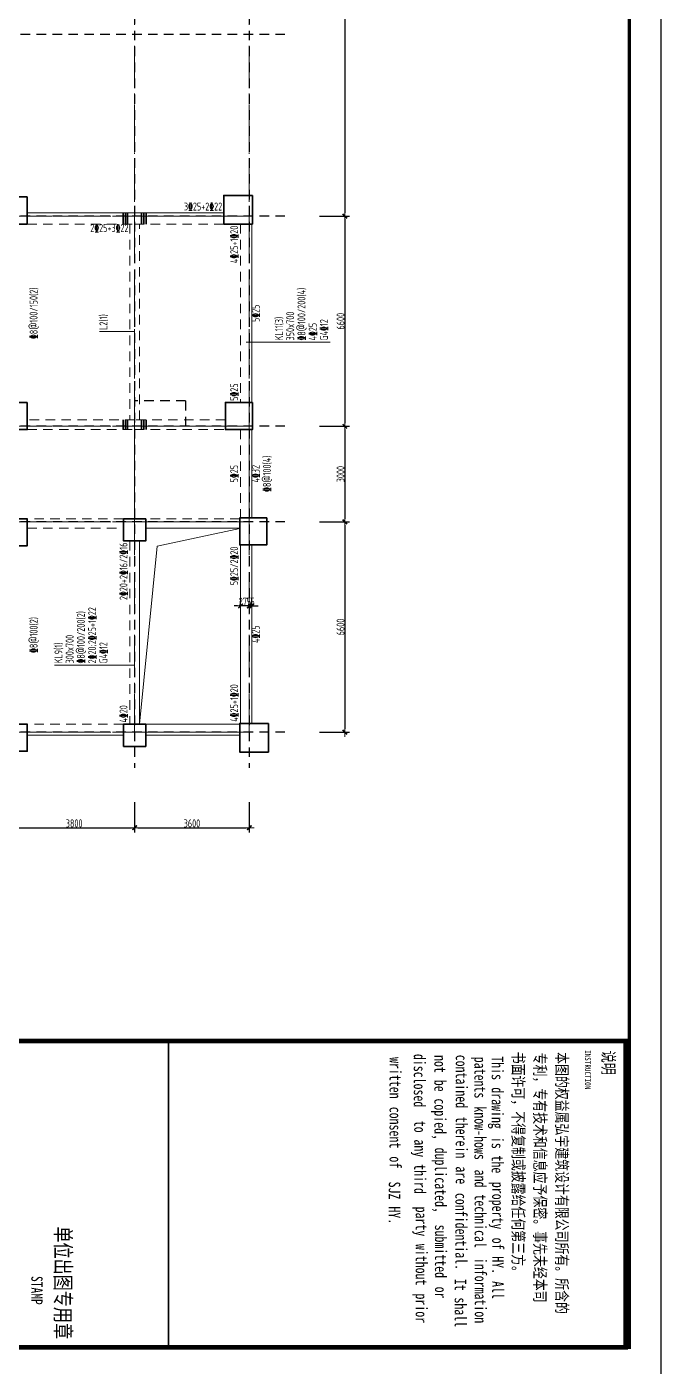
# Model space of a CAD drawing. Header units: millimetres. Extents: x 539196 to 807275, y 431843 to 1156631.
# Drawn here: x 709368 to 729290, y 684552 to 726602 of the extents above; entities that cross this region are included whole.
import ezdxf
from ezdxf.enums import TextEntityAlignment as Align

# ---------------------------------------------------------------- set-up
doc = ezdxf.new("R2010")
doc.units = ezdxf.units.MM
doc.header["$MEASUREMENT"] = 0
for name, pattern in [('DOTE', [2.42, 2, -0.2, 0.02, -0.2]), ('点划线', [1850, 1200, -300, 50, -300]), ('虚线', [500, 300, -200])]:
    doc.linetypes.add(name, pattern=pattern)
for name, color, linetype in [('DOTE', 1, 'DOTE'), ('PUB_TITLE', 4, 'Continuous'), ('TK', 9, 'Continuous')]:
    doc.layers.add(name, color=color, linetype=linetype)
for name, color, linetype, lineweight in [('尺寸标注-梁', 3, 'Continuous', 18), ('板洞边线', 253, 'Continuous', 18), ('梁原位标注', 7, 'Continuous', 18), ('梁名称编号', 2, 'Continuous', 18), ('梁标注引线', 2, 'Continuous', 18), ('梁附加箍筋', 1, 'Continuous', 35), ('梁集中标注', 2, 'Continuous', 18), ('砼柱', 2, 'Continuous', 35), ('砼梁', 4, 'Continuous', 18), ('轴线', 9, '点划线', 18), ('轴线标注', 3, 'Continuous', 18)]:
    doc.layers.add(name, color=color, linetype=linetype, lineweight=lineweight)
doc.styles.add('-宋体', font='', dxfattribs={"width": 0.8})
doc.styles.add('样式 1_yjk_yjk_yjk_yjk_yjk_yjk_yjk_yjk', font='yjkeng.shx', dxfattribs={"width": 0.7, "bigfont": 'yjkchn.shx'})
doc.styles.get('-宋体').set_extended_font_data('SimSun')
doc.dimstyles.new('盈建科结构_yjk_yjk_yjk_yjk_yjk_yjk_yjk_yjk', dxfattribs={"dimscale": 100, "dimtxt": 2.5, "dimasz": 1, "dimexe": 1.5, "dimexo": 0.625, "dimgap": 0.1, "dimtad": 1, "dimdec": 0, "dimrnd": 1, "dimzin": 0, "dimdsep": 46, "dimtxsty": '样式 1_yjk_yjk_yjk_yjk_yjk_yjk_yjk_yjk', "dimblk": '_yjkbk', "dimblk1": 'ARCHTICK', "dimblk2": 'ARCHTICK', "dimcen": 0.09, "dimadec": 0, "dimazin": 0, "dimtfac": 1, "dimtdec": 4, "dimtix": 1, "dimtmove": 2, "dimatfit": 3, "dimfxl": 0, "dimtolj": 1, "dimtzin": 0, "dimarcsym": 0})

# ---------------------------------------------------------------- blocks, each defined once
blk = doc.blocks.new('图签11')
for p, q in [((3661956, -366171), (3661956, -326171)), ((3668756, -336322), (3661956, -336322)), ((3661956, -336322), (3668756, -336322))]:
    blk.add_line(p, q)
at = {"const_width": 34}
blk.add_lwpolyline([(3661956, -336322), (3668756, -336322)], dxfattribs=at)
at = {"layer": 'PUB_TITLE', "const_width": 100}
blk.add_lwpolyline([(3661956, -326171), (3668756, -326171), (3668756, -366170), (3661956, -366170)], close=True, dxfattribs=at)
at = {"style": '-宋体', "width": 0.75}
for s, height, p in [('INSTRUCTION', 129.15, (3662157, -327077)), ('单位出图专用章', 350, (3666068, -338838)), ('STAMP', 250, (3667171, -339368))]:
    blk.add_text(s, height=height, dxfattribs=at).set_placement(p)
at = {"layer": 'TK', "color": 9, "style": '-宋体', "width": 0.75}
blk.add_text('说明', height=265.8, dxfattribs=at).set_placement((3662166, -326686))
at = {"layer": 'TK', "style": '-宋体', "width": 0.75}
for s, height, p in [('本图的权益属弘宇建筑设计有限公司所有。所含的', 258.23, (3662201, -327716)), ('专利，专有技术和信息应予保密。事先未经本司', 258.23, (3662214, -328201)), ('书面许可，不得复制或披露给任何第三方。', 258.23, (3662193, -328683)), ('This', 258.2, (3662293, -329146)), ('drawing', 258.2, (3662982, -329146)), ('is', 258.2, (3664084, -329146)), ('the', 258.2, (3664497, -329146)), ('property', 258.2, (3665082, -329136)), ('of', 258.2, (3666321, -329136)), ('HY.', 258.2, (3666734, -329136)), ('All', 258.2, (3667285, -329136)), ('patents', 258.2, (3662305, -329530)), ('know-hows', 258.2, (3663407, -329530)), ('and', 258.2, (3664810, -329525)), ('technical', 258.2, (3665361, -329525)), ('information', 258.23, (3666770, -329521)), ('contained', 258.2, (3662259, -329943)), ('therein', 258.2, (3663637, -329943)), ('confidential.', 258.23, (3665327, -329953)), ('It', 258.2, (3667234, -329968)), ('shall', 258.2, (3667647, -329968)), ('are', 258.2, (3664738, -329943)), ('not', 258.2, (3662266, -330419)), ('be', 258.2, (3662817, -330419)), ('copied,', 258.2, (3663230, -330419)), ('duplicated,', 258.23, (3664322, -330407)), ('submitted', 258.2, (3666031, -330405)), ('or', 258.2, (3667408, -330405)), ('disclosed', 258.2, (3662241, -330876)), ('to', 258.2, (3663726, -330866)), ('third', 258.2, (3664690, -330866)), ('party', 258.2, (3665632, -330834)), ('without', 258.2, (3666458, -330834)), ('prior', 258.2, (3667560, -330834)), ('any', 258.2, (3664139, -330866)), ('written', 258.2, (3662312, -331414)), ('consent', 258.2, (3663414, -331414)), ('of', 258.2, (3664516, -331414)), ('SJZ', 258.2, (3665076, -331433)), ('HY.', 258.2, (3665627, -331433))]:
    blk.add_text(s, height=height, dxfattribs=at).set_placement(p)
blk = doc.blocks.new('_yjkbk')
blk.add_line((-1, 0), (1.5, 0))
blk.add_lwpolyline([(-0.7, -0.7, 0.5, 0.5, 0), (0.7, 0.7, 0.5, 0.5, 0)], format="xyseb")
blk = doc.blocks.new('*D207')
at = {"layer": 'Defpoints', "color": 0}
for p in [(716355, 708420), (716355, 708419), (716430, 708419)]:
    blk.add_point(p, dxfattribs=at)
at = {"layer": '尺寸标注-梁', "color": 0, "lineweight": -2}
for p, q in [((716355, 708419), (716355, 708570)), ((716430, 708419), (716430, 708570)), ((716255, 708420), (716155, 708420)), ((716430, 708420), (716355, 708420)), ((716530, 708420), (716630, 708420))]:
    blk.add_line(p, q, dxfattribs=at)
at = {"layer": '尺寸标注-梁', "color": 0, "lineweight": -2, "xscale": 100, "yscale": 100, "zscale": 100}
blk.add_blockref('_yjkbk', (716355, 708420), dxfattribs=at)
at = {"layer": '尺寸标注-梁', "color": 0, "lineweight": -2, "xscale": 100, "yscale": 100, "zscale": 100, "rotation": 180}
blk.add_blockref('_yjkbk', (716430, 708420), dxfattribs=at)
at = {"layer": '尺寸标注-梁', "color": 0, "insert": (716393, 708555), "char_height": 250, "attachment_point": 5, "style": '样式 1_yjk_yjk_yjk_yjk_yjk_yjk_yjk_yjk'}
blk.add_mtext('\\A1;75', dxfattribs=at)
blk = doc.blocks.new('_ARCHTICK')
at = {"color": 0, "linetype": 'ByBlock', "const_width": 0.15}
blk.add_lwpolyline([(-0.5, -0.5), (0.5, 0.5)], dxfattribs=at)
blk = doc.blocks.new('*D208')
at = {"layer": 'Defpoints', "color": 0}
for p in [(716080, 708420), (716080, 708419), (716355, 708419)]:
    blk.add_point(p, dxfattribs=at)
at = {"layer": '尺寸标注-梁', "color": 0, "lineweight": -2}
for p, q in [((716080, 708419), (716080, 708570)), ((716355, 708419), (716355, 708570)), ((715980, 708420), (715880, 708420)), ((716355, 708420), (716080, 708420)), ((716455, 708420), (716555, 708420))]:
    blk.add_line(p, q, dxfattribs=at)
at = {"layer": '尺寸标注-梁', "color": 0, "lineweight": -2, "xscale": 100, "yscale": 100, "zscale": 100}
blk.add_blockref('_yjkbk', (716080, 708420), dxfattribs=at)
at = {"layer": '尺寸标注-梁', "color": 0, "lineweight": -2, "xscale": 100, "yscale": 100, "zscale": 100, "rotation": 180}
blk.add_blockref('_yjkbk', (716355, 708420), dxfattribs=at)
at = {"layer": '尺寸标注-梁', "color": 0, "insert": (716218, 708555), "char_height": 250, "attachment_point": 5, "style": '样式 1_yjk_yjk_yjk_yjk_yjk_yjk_yjk_yjk'}
blk.add_mtext('\\A1;275', dxfattribs=at)
blk = doc.blocks.new('*D225')
at = {"layer": 'Defpoints', "color": 0}
for p in [(708955, 704459), (712755, 704459), (712755, 701459)]:
    blk.add_point(p, dxfattribs=at)
at = {"layer": '轴线标注', "color": 0, "lineweight": -2}
for p, q in [((708955, 702259), (708955, 701309)), ((712755, 702259), (712755, 701309)), ((709055, 701459), (712655, 701459))]:
    blk.add_line(p, q, dxfattribs=at)
at = {"layer": '轴线标注', "color": 0, "lineweight": -2, "xscale": 100, "yscale": 100, "zscale": 100, "rotation": 180}
blk.add_blockref('_yjkbk', (708955, 701459), dxfattribs=at)
at = {"layer": '轴线标注', "color": 0, "lineweight": -2, "xscale": 100, "yscale": 100, "zscale": 100}
blk.add_blockref('_yjkbk', (712755, 701459), dxfattribs=at)
at = {"layer": '轴线标注', "color": 0, "insert": (710855, 701594), "char_height": 250, "attachment_point": 5, "style": '样式 1_yjk_yjk_yjk_yjk_yjk_yjk_yjk_yjk'}
blk.add_mtext('\\A1;3800', dxfattribs=at)
blk = doc.blocks.new('*D227')
at = {"layer": 'Defpoints', "color": 0}
for p in [(712755, 704459), (716355, 704459), (716355, 701459)]:
    blk.add_point(p, dxfattribs=at)
at = {"layer": '轴线标注', "color": 0, "lineweight": -2}
for p, q in [((712755, 702259), (712755, 701309)), ((716355, 702259), (716355, 701309)), ((712855, 701459), (716255, 701459))]:
    blk.add_line(p, q, dxfattribs=at)
at = {"layer": '轴线标注', "color": 0, "lineweight": -2, "xscale": 100, "yscale": 100, "zscale": 100, "rotation": 180}
blk.add_blockref('_yjkbk', (712755, 701459), dxfattribs=at)
at = {"layer": '轴线标注', "color": 0, "lineweight": -2, "xscale": 100, "yscale": 100, "zscale": 100}
blk.add_blockref('_yjkbk', (716355, 701459), dxfattribs=at)
at = {"layer": '轴线标注', "color": 0, "insert": (714555, 701594), "char_height": 250, "attachment_point": 5, "style": '样式 1_yjk_yjk_yjk_yjk_yjk_yjk_yjk_yjk'}
blk.add_mtext('\\A1;3600', dxfattribs=at)
blk = doc.blocks.new('*D236')
at = {"layer": 'Defpoints', "color": 0}
for p in [(716355, 741659), (716355, 720659), (719355, 720659)]:
    blk.add_point(p, dxfattribs=at)
at = {"layer": '轴线标注', "color": 0, "lineweight": -2}
for p, q in [((718555, 741659), (719505, 741659)), ((719355, 741559), (719355, 720759)), ((718555, 720659), (719505, 720659))]:
    blk.add_line(p, q, dxfattribs=at)
at = {"layer": '轴线标注', "color": 0, "lineweight": -2, "xscale": 100, "yscale": 100, "zscale": 100}
for p, rotation in [((719355, 741659), 90), ((719355, 720659), 270)]:
    blk.add_blockref('_yjkbk', p, dxfattribs=dict(at, rotation=rotation))
at = {"layer": '轴线标注', "color": 0, "insert": (719220, 731159), "char_height": 250, "attachment_point": 5, "rotation": 90, "style": '样式 1_yjk_yjk_yjk_yjk_yjk_yjk_yjk_yjk'}
blk.add_mtext('\\A1;21000', dxfattribs=at)
blk = doc.blocks.new('*D238')
at = {"layer": 'Defpoints', "color": 0}
for p in [(716355, 720659), (716355, 714059), (719355, 714059)]:
    blk.add_point(p, dxfattribs=at)
at = {"layer": '轴线标注', "color": 0, "lineweight": -2}
for p, q in [((718555, 720659), (719505, 720659)), ((719355, 720559), (719355, 714159)), ((718555, 714059), (719505, 714059))]:
    blk.add_line(p, q, dxfattribs=at)
at = {"layer": '轴线标注', "color": 0, "lineweight": -2, "xscale": 100, "yscale": 100, "zscale": 100}
for p, rotation in [((719355, 720659), 90), ((719355, 714059), 270)]:
    blk.add_blockref('_yjkbk', p, dxfattribs=dict(at, rotation=rotation))
at = {"layer": '轴线标注', "color": 0, "insert": (719220, 717359), "char_height": 250, "attachment_point": 5, "rotation": 90, "style": '样式 1_yjk_yjk_yjk_yjk_yjk_yjk_yjk_yjk'}
blk.add_mtext('\\A1;6600', dxfattribs=at)
blk = doc.blocks.new('*D240')
at = {"layer": 'Defpoints', "color": 0}
for p in [(716355, 714059), (716355, 711059), (719355, 711059)]:
    blk.add_point(p, dxfattribs=at)
at = {"layer": '轴线标注', "color": 0, "lineweight": -2}
for p, q in [((718555, 714059), (719505, 714059)), ((719355, 713959), (719355, 711159)), ((718555, 711059), (719505, 711059))]:
    blk.add_line(p, q, dxfattribs=at)
at = {"layer": '轴线标注', "color": 0, "lineweight": -2, "xscale": 100, "yscale": 100, "zscale": 100}
for p, rotation in [((719355, 714059), 90), ((719355, 711059), 270)]:
    blk.add_blockref('_yjkbk', p, dxfattribs=dict(at, rotation=rotation))
at = {"layer": '轴线标注', "color": 0, "insert": (719220, 712559), "char_height": 250, "attachment_point": 5, "rotation": 90, "style": '样式 1_yjk_yjk_yjk_yjk_yjk_yjk_yjk_yjk'}
blk.add_mtext('\\A1;3000', dxfattribs=at)
blk = doc.blocks.new('*D242')
at = {"layer": 'Defpoints', "color": 0}
for p in [(716355, 711059), (716355, 704459), (719355, 704459)]:
    blk.add_point(p, dxfattribs=at)
at = {"layer": '轴线标注', "color": 0, "lineweight": -2}
for p, q in [((718555, 711059), (719505, 711059)), ((719355, 710959), (719355, 704559)), ((718555, 704459), (719505, 704459))]:
    blk.add_line(p, q, dxfattribs=at)
at = {"layer": '轴线标注', "color": 0, "lineweight": -2, "xscale": 100, "yscale": 100, "zscale": 100}
for p, rotation in [((719355, 711059), 90), ((719355, 704459), 270)]:
    blk.add_blockref('_yjkbk', p, dxfattribs=dict(at, rotation=rotation))
at = {"layer": '轴线标注', "color": 0, "insert": (719220, 707759), "char_height": 250, "attachment_point": 5, "rotation": 90, "style": '样式 1_yjk_yjk_yjk_yjk_yjk_yjk_yjk_yjk'}
blk.add_mtext('\\A1;6600', dxfattribs=at)
blk = doc.blocks.new('jzzw')
at = {"layer": 'DOTE', "color": 1, "linetype": '虚线'}
for p, q in [((947786, 890469), (947786, 834829)), ((951386, 890469), (951386, 834829)), ((952506, 857849), (912186, 857849)), ((952506, 852149), (912186, 852149)), ((949386, 846349), (947786, 846349)), ((949386, 846349), (949386, 845549)), ((952506, 845549), (911886, 845549)), ((952506, 845549), (911886, 845549)), ((952506, 842549), (911886, 842549)), ((952506, 842549), (911886, 842549)), ((952506, 835949), (912186, 835949)), ((952506, 835949), (912186, 835949)), ((952506, 835949), (912186, 835949)), ((952506, 835949), (912186, 835949))]:
    blk.add_line(p, q, dxfattribs=at)

msp = doc.modelspace()

# ---------------------------------------------------------------- linework, layer by layer
at = {"layer": 'PUB_TITLE'}
msp.add_lwpolyline([(669890.4, 684143), (729290.4, 684143), (729290.4, 768243), (669890.4, 768243)], close=True, dxfattribs=at)
at = {"layer": 'PUB_TITLE', "const_width": 100}
msp.add_lwpolyline([(670890.4, 685143), (728290.4, 685143), (728290.4, 765743), (670890.4, 765743)], close=True, dxfattribs=at)
at = {"layer": '板洞边线'}
for p, q in [((713105.4, 710459.2), (713105.4, 710859.2)), ((716055.4, 710853.9), (713466.7, 710298)), ((716055.4, 710859.2), (716055.4, 710853.9)), ((712905.4, 710459.2), (713105.4, 710459.2)), ((713466.7, 710298), (712905.4, 704709.2))]:
    msp.add_line(p, q, dxfattribs=at)
at = {"layer": '梁标注引线'}
for p, q in [((712755.4, 717035.2), (711647.9, 717035.2)), ((716255.4, 716704.4), (718898.9, 716704.4)), ((712755.4, 706565), (710236.9, 706565))]:
    msp.add_line(p, q, dxfattribs=at)
at = {"layer": '梁附加箍筋'}
for p, q in [((712395.4, 720409.2), (712395.4, 720759.2)), ((712465.4, 720409.2), (712465.4, 720759.2)), ((712535.4, 720409.2), (712535.4, 720759.2)), ((712975.4, 720409.2), (712975.4, 720759.2)), ((713045.4, 720409.2), (713045.4, 720759.2)), ((713115.4, 720409.2), (713115.4, 720759.2)), ((712395.4, 713959.2), (712395.4, 714259.2)), ((712465.4, 713959.2), (712465.4, 714259.2)), ((712535.4, 713959.2), (712535.4, 714259.2)), ((712975.4, 713959.2), (712975.4, 714259.2)), ((713045.4, 713959.2), (713045.4, 714259.2)), ((713115.4, 713959.2), (713115.4, 714259.2))]:
    msp.add_line(p, q, dxfattribs=at)
at = {"layer": '砼柱'}
for points in [[(709380.4, 721259.2), (708530.4, 721259.2), (708530.4, 720409.2), (709380.4, 720409.2)], [(716455.4, 721309.2), (715555.4, 721309.2), (715555.4, 720409.2), (716455.4, 720409.2)], [(709380.4, 714809.2), (708530.4, 714809.2), (708530.4, 713959.2), (709380.4, 713959.2)], [(716455.4, 714809.2), (715605.4, 714809.2), (715605.4, 713959.2), (716455.4, 713959.2)], [(709380.4, 711159.2), (708530.4, 711159.2), (708530.4, 710309.2), (709380.4, 710309.2)], [(713105.4, 711159.2), (712405.4, 711159.2), (712405.4, 710459.2), (713105.4, 710459.2)], [(716905.4, 711184.2), (716055.4, 711184.2), (716055.4, 710334.2), (716905.4, 710334.2)], [(709380.4, 704709.2), (708530.4, 704709.2), (708530.4, 703859.2), (709380.4, 703859.2)], [(713105.4, 704709.2), (712405.4, 704709.2), (712405.4, 704009.2), (713105.4, 704009.2)], [(716955.4, 704734.2), (716055.4, 704734.2), (716055.4, 703834.2), (716955.4, 703834.2)]]:
    msp.add_lwpolyline(points, close=True, dxfattribs=at)
at = {"layer": '砼梁'}
for p, q in [((712755.4, 720759.2), (709380.4, 720759.2)), ((715555.4, 720759.2), (712755.4, 720759.2)), ((716430.4, 714809.2), (716430.4, 720409.2)), ((716430.4, 711184.2), (716430.4, 713959.2)), ((713105.4, 710859.2), (716055.4, 710859.2)), ((712905.4, 704709.2), (712905.4, 710459.2)), ((716080.4, 710334.2), (716080.4, 704734.2)), ((716430.4, 704734.2), (716430.4, 710334.2)), ((709380.4, 704359.2), (712405.4, 704359.2)), ((716055.4, 704709.2), (713105.4, 704709.2)), ((713105.4, 704359.2), (716055.4, 704359.2))]:
    msp.add_line(p, q, dxfattribs=at)
at = {"layer": '砼梁', "linetype": '虚线'}
for p, q in [((709380.4, 720409.2), (712755.4, 720409.2)), ((712605.4, 720409.2), (712605.4, 714259.2)), ((712755.5, 720409.2), (715555.4, 720409.2)), ((712905.4, 714259.2), (712905.4, 720409.2)), ((716080.4, 720409.2), (716080.4, 714809.2)), ((712755.4, 714259.2), (709380.4, 714259.2)), ((715605.4, 714259.2), (712755.5, 714259.2)), ((709380.4, 713959.2), (712755.4, 713959.2)), ((712755.4, 713959.2), (715605.4, 713959.2)), ((716080.4, 713959.2), (716080.4, 711184.2)), ((712405.4, 711159.2), (709380.4, 711159.2)), ((716055.4, 711159.2), (713105.4, 711159.2)), ((709380.4, 710859.2), (712405.4, 710859.2)), ((712605.4, 710459.2), (712605.4, 704709.2)), ((712405.4, 704709.2), (709380.4, 704709.2))]:
    msp.add_line(p, q, dxfattribs=at)
at = {"layer": '轴线'}
for p, q in [((712755.4, 704459.2), (712755.4, 757859.2)), ((716355.4, 704459.2), (716355.4, 757859.2)), ((678755.4, 720659.2), (716355.4, 720659.2)), ((708955.4, 720659.2), (712755.4, 720659.2)), ((712755.4, 714059.2), (712755.4, 720659.2)), ((712755.4, 720659.2), (716355.4, 720659.2)), ((716355.4, 714059.2), (716355.4, 720659.2)), ((678755.4, 714059.2), (716355.4, 714059.2)), ((708955.4, 714059.2), (712755.4, 714059.2)), ((712755.4, 711059.2), (712755.4, 714059.2)), ((712755.4, 714059.2), (716355.4, 714059.2)), ((716355.4, 711059.2), (716355.4, 714059.2)), ((678755.4, 711059.2), (716355.4, 711059.2)), ((708955.4, 711059.2), (712755.4, 711059.2)), ((712755.4, 704459.2), (712755.4, 711059.2)), ((712755.4, 711059.2), (716355.4, 711059.2)), ((716355.4, 704459.2), (716355.4, 711059.2)), ((678755.4, 704459.2), (716355.4, 704459.2)), ((708955.4, 704459.2), (712755.4, 704459.2)), ((712755.4, 704459.2), (716355.4, 704459.2))]:
    msp.add_line(p, q, dxfattribs=at)

# ---------------------------------------------------------------- block references
msp.add_blockref('jzzw', (-235030.4, -131489.7))
at = {"xscale": 1.41428571427241, "yscale": 1.41428571427241, "zscale": 1.414285714285714, "rotation": 270}
msp.add_blockref('图签11', (1189474.3, 5873812.1), dxfattribs=at)

# ---------------------------------------------------------------- texts
at = {"layer": '梁原位标注', "linetype": 'Continuous', "style": '样式 1_yjk_yjk_yjk_yjk_yjk_yjk_yjk_yjk', "width": 0.7}
msp.add_text('3\x8425+2\x8422', height=250, dxfattribs=at).set_placement((715505.4, 720759.2), align=Align.BOTTOM_RIGHT)
msp.add_text('2\x8425+3\x8422', height=250, dxfattribs=at).set_placement((711962.7, 720409.2), align=Align.TOP_CENTER)
for s, p in [('4\x8425+1\x8420', (716080.4, 720359.2)), ('2\x8420+2\x8416/2\x8416', (712605.4, 710409.2)), ('5\x8425/2\x8420', (716080.4, 710284.2))]:
    msp.add_text(s, height=250, rotation=90, dxfattribs=at).set_placement(p, align=Align.BOTTOM_RIGHT)
for s, p in [('\x848@100/150(2)', (709458.2, 717609.2)), ('5\x8425', (716430.4, 717609.2)), ('4\x8432', (716430.4, 712571.7)), ('\x848@100(4)', (716783.2, 712571.7)), ('\x848@100(2)', (709458.2, 707509.2)), ('4\x8425', (716430.4, 707534.2))]:
    msp.add_text(s, height=250, rotation=90, dxfattribs=at).set_placement(p, align=Align.TOP_CENTER)
for s, p in [('5\x8425', (716080.4, 714859.2)), ('4\x8425+1\x8420', (716080.4, 704784.2)), ('4\x8420', (712605.4, 704759.2))]:
    msp.add_text(s, height=250, rotation=90, dxfattribs=at).set_placement(p, align=Align.BOTTOM_LEFT)
msp.add_text('5\x8425', height=250, rotation=90, dxfattribs=at).set_placement((716080.4, 712571.7), align=Align.BOTTOM_CENTER)
at = {"layer": '梁名称编号', "linetype": 'Continuous', "style": '样式 1_yjk_yjk_yjk_yjk_yjk_yjk_yjk_yjk', "width": 0.7}
for s, p in [('L2(1)', (711647.9, 717085.2)), ('KL9(1)', (710236.9, 706615))]:
    msp.add_text(s, height=250, rotation=90, dxfattribs=at).set_placement(p, align=Align.TOP_LEFT)
msp.add_text('KL11(3)', height=250, rotation=90, dxfattribs=at).set_placement((717487.9, 716754.4), align=Align.BOTTOM_LEFT)
at = {"layer": '梁集中标注', "linetype": 'Continuous', "style": '样式 1_yjk_yjk_yjk_yjk_yjk_yjk_yjk_yjk', "width": 0.7}
for s, p in [('\x848@100/200(4)', (718193.4, 716754.4)), ('350x700', (717840.7, 716754.4)), ('4\x8425', (718546.2, 716754.4)), ('G4\x8412', (718898.9, 716754.4))]:
    msp.add_text(s, height=250, rotation=90, dxfattribs=at).set_placement(p, align=Align.BOTTOM_LEFT)
for s, p in [('2\x8420;2\x8425+1\x8422', (711295.2, 706615)), ('\x848@100/200(2)', (710942.4, 706615)), ('300x700', (710589.7, 706615)), ('G4\x8412', (711647.9, 706615))]:
    msp.add_text(s, height=250, rotation=90, dxfattribs=at).set_placement(p, align=Align.TOP_LEFT)

# ---------------------------------------------------------------- dimensions: what is measured, and where the dimension line sits
at = {"layer": '尺寸标注-梁'}
for p1, p2, picture, middle in [((716355.4, 708419.2), (716080.4, 708419.2), '*D208', (716217.9, 708555.2)), ((716430.4, 708419.2), (716355.4, 708419.2), '*D207', (716392.9, 708555.2))]:
    dim = msp.add_aligned_dim(p1=p1, p2=p2, distance=-1, dimstyle='盈建科结构_yjk_yjk_yjk_yjk_yjk_yjk_yjk_yjk', override={"dimscale": 100, "dimtxt": 2.5, "dimasz": 1, "dimexe": 1.5, "dimexo": 0, "dimgap": 0.1, "dimtad": 1, "dimlfac": 1, "dimrnd": 5, "dimdle": 0, "dimfxlon": 0}, dxfattribs=at)
    dim.commit()
    dim.dimension.update_dxf_attribs({"geometry": picture, "text_midpoint": middle})
at = {"layer": '轴线标注'}
for p1, p2, distance, picture, middle in [((716355.4, 741659.2), (716355.4, 720659.2), 3000, '*D236', (719220.4, 731159.2)), ((716355.4, 720659.2), (716355.4, 714059.2), 3000, '*D238', (719220.4, 717359.2)), ((716355.4, 714059.2), (716355.4, 711059.2), 3000, '*D240', (719220.4, 712559.2)), ((716355.4, 711059.2), (716355.4, 704459.2), 3000, '*D242', (719220.4, 707759.2)), ((708955.4, 704459.2), (712755.4, 704459.2), -3000, '*D225', (710855.4, 701594.2)), ((712755.4, 704459.2), (716355.4, 704459.2), -3000, '*D227', (714555.4, 701594.2))]:
    dim = msp.add_aligned_dim(p1=p1, p2=p2, distance=distance, dimstyle='盈建科结构_yjk_yjk_yjk_yjk_yjk_yjk_yjk_yjk', override={"dimscale": 100, "dimtxt": 2.5, "dimasz": 1, "dimexe": 1.5, "dimexo": 22, "dimgap": 0.1, "dimtad": 1, "dimlfac": 1, "dimrnd": 5, "dimdle": 0, "dimfxlon": 0}, dxfattribs=at)
    dim.commit()
    dim.dimension.update_dxf_attribs({"geometry": picture, "text_midpoint": middle})

doc.saveas('drawing.dxf')
